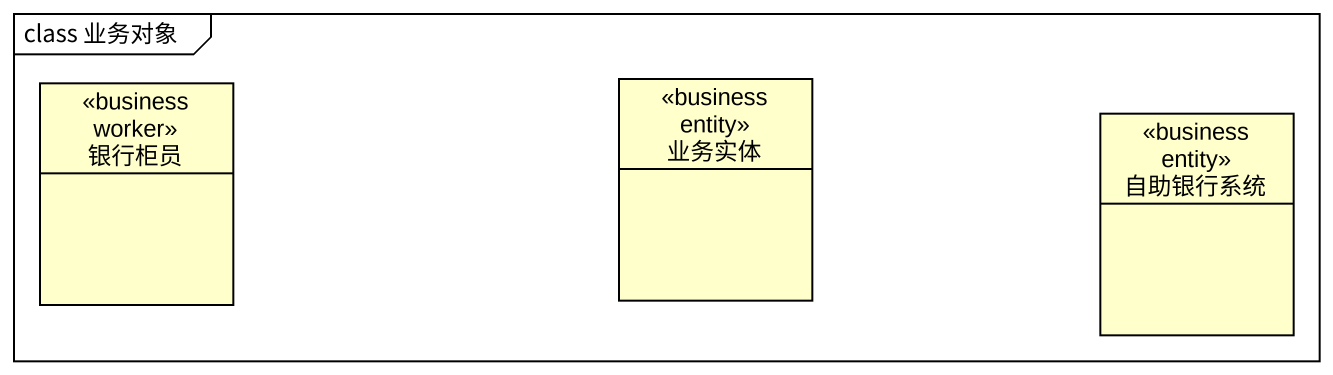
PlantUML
@startuml
mainframe class 业务对象
hide circle
hide empty members
class 银行柜员 <<business worker>>
class 业务实体 <<business entity>>
class 自助银行系统 <<business entity>>
@enduml
